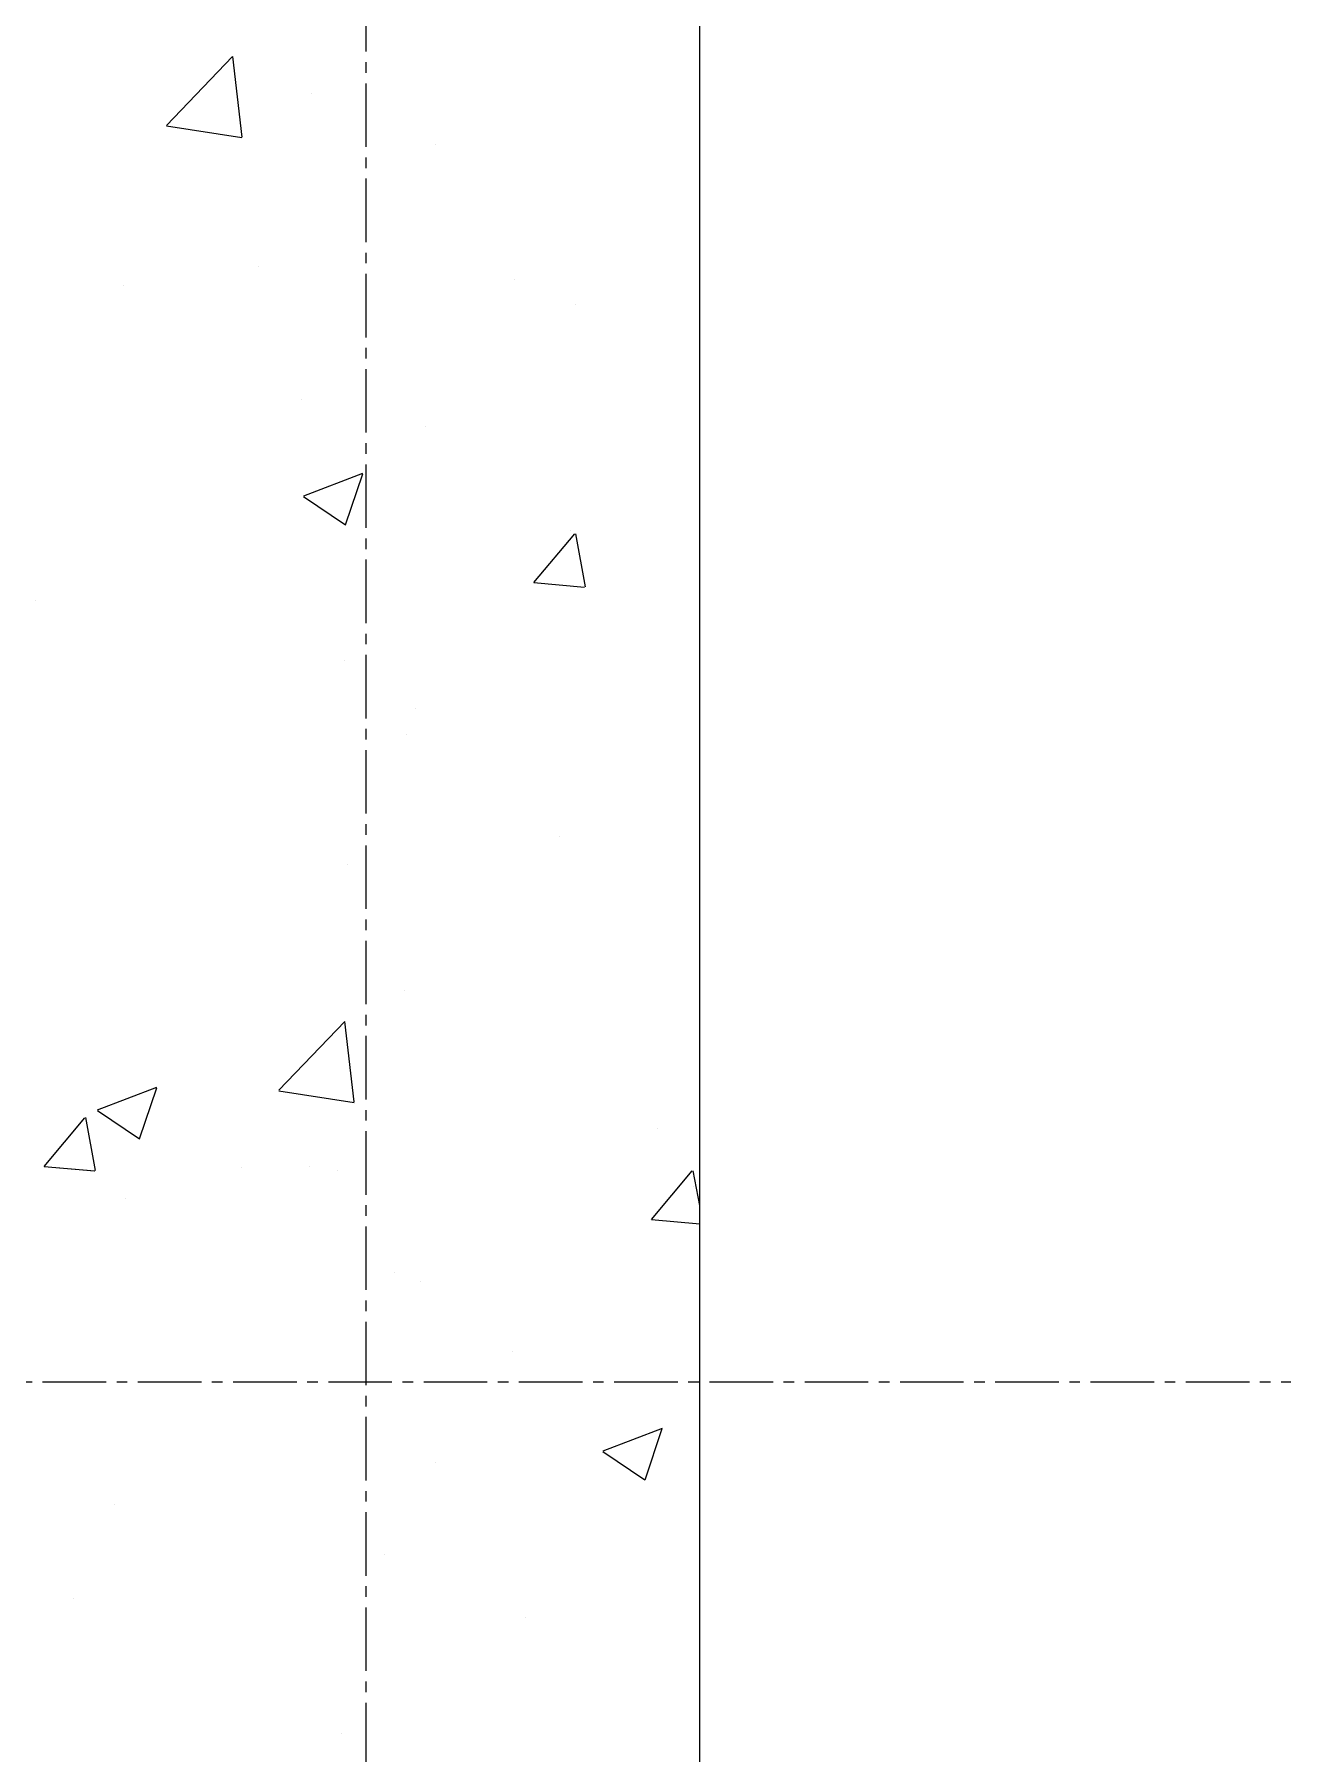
# Model space of a CAD drawing. Header units: millimetres. Extents: x 470010 to 1231400, y -134005 to 421770.
# Drawn here: x 672774 to 673148, y -10523 to -10007 of the extents above; entities that cross this region are included whole.
import ezdxf
from ezdxf.enums import TextEntityAlignment as Align

# ---------------------------------------------------------------- set-up
doc = ezdxf.new("R2010")
doc.units = ezdxf.units.MM
doc.linetypes.add('CENTER2', pattern=[28.575, 19.05, -3.175, 3.175, -3.175])
doc.layers.get('Defpoints').update_dxf_attribs({"color": 140})
doc.layers.add('АР_Делит', color=120, linetype='Continuous', lineweight=0, plot=False)
doc.layers.add('АР_Стены ПЕНОблок', color=52, linetype='Continuous', lineweight=20)
doc.layers.add('АР_Штриховка', color=8, linetype='Continuous', lineweight=0)
doc.layers.add('РД_Оси_100', color=7, linetype='Continuous', lineweight=0, true_color=0x525252)
doc.styles.add('style1', font='ARIALN.TTF')

# ---------------------------------------------------------------- blocks, each defined once
blk = doc.blocks.new('СОШ_2200_АР_ОСИ_М100_28.05.24')
at = {"layer": 'АР_Делит', "color": 251, "linetype": 'CENTER2', "true_color": 0x636466}
blk.add_line((-5954.958, 83200), (47367.08, 83200), dxfattribs=at)
at = {"layer": 'РД_Оси_100', "color": 251, "linetype": 'CENTER2', "true_color": 0x636466}
blk.add_line((0, -6155), (0, 139938.679), dxfattribs=at)
blk = doc.blocks.new('A$C9108343f')
at = {"layer": 'АР_Стены ПЕНОблок', "color": 18, "linetype": 'Continuous', "lineweight": 20, "true_color": 0x000000}
blk.add_line((7254.96, 21355), (7254.96, 97555), dxfattribs=at)
at = {"layer": 'АР_Штриховка', "color": 18, "linetype": 'Continuous', "lineweight": 0, "true_color": 0x000000}
for p, q in [((7095.02, 90331.95), (7114.81, 90352.57)), ((7117.69, 90328.46), (7114.89, 90352.58)), ((7138.61, 90341.41), (7138.61, 90341.41)), ((7095.08, 90331.83), (7117.67, 90328.32)), ((7175.76, 90326.09), (7175.76, 90326.09)), ((7122.68, 90289.55), (7122.68, 90289.55)), ((7082.02, 90283.93), (7082.02, 90283.93)), ((7199.47, 90285.64), (7199.47, 90285.64)), ((7217.61, 90278.2), (7217.61, 90278.2)), ((7135.58, 90249.81), (7135.58, 90249.81)), ((7172.67, 90241.53), (7172.67, 90241.53)), ((7136.18, 90220.79), (7153.97, 90227.62)), ((7148.76, 90212.1), (7153.91, 90227.45)), ((7136.11, 90220.63), (7148.74, 90212.1)), ((7216.28, 90210.49), (7216.28, 90210.49)), ((7205.25, 90194.79), (7217.49, 90209.38)), ((7220.72, 90193.51), (7217.78, 90209.43)), ((7205.25, 90194.78), (7220.43, 90193.45)), ((7055.86, 90189.37), (7055.86, 90189.37)), ((7148.35, 90171.32), (7148.35, 90171.32)), ((7169.59, 90156.98), (7169.59, 90156.98)), ((7167.08, 90149.09), (7167.08, 90149.09)), ((7213.04, 90118.68), (7213.04, 90118.68)), ((7149.46, 90110.3), (7149.46, 90110.3)), ((7166.5, 90072.42), (7166.5, 90072.42)), ((7128.7, 90042.48), (7148.48, 90063.1)), ((7151.37, 90038.99), (7148.56, 90063.11)), ((7074.38, 90036.6), (7092.16, 90043.43)), ((7086.96, 90027.91), (7092.11, 90043.26)), ((7128.76, 90042.36), (7151.35, 90038.85)), ((7058.31, 90019.67), (7070.55, 90034.26)), ((7073.78, 90018.39), (7070.84, 90034.31)), ((7074.31, 90036.44), (7086.94, 90027.92)), ((7242.42, 90031.16), (7242.42, 90031.16)), ((7058.31, 90019.66), (7073.49, 90018.34)), ((7117.62, 90019.29), (7117.62, 90019.29)), ((7137.86, 90019.77), (7137.86, 90019.77)), ((7146.22, 90018.5), (7146.22, 90018.5)), ((7240.49, 90003.73), (7252.74, 90018.32)), ((7254.96, 90007.89), (7253.02, 90018.37)), ((7082.64, 90010.12), (7082.64, 90010.12)), ((7253.21, 90013.57), (7253.21, 90013.57)), ((7240.49, 90003.72), (7254.96, 90002.46)), ((7163.41, 89987.87), (7163.41, 89987.87)), ((7171.17, 89985.18), (7171.17, 89985.18)), ((7198.72, 89964), (7198.72, 89964)), ((7225.99, 89934.34), (7243.78, 89941.16)), ((7238.57, 89925.65), (7243.72, 89941)), ((7225.92, 89934.17), (7238.55, 89925.65)), ((7175.6, 89930.98), (7175.6, 89930.98)), ((7079.4, 89918.31), (7079.4, 89918.31)), ((7160.32, 89903.31), (7160.32, 89903.31)), ((7067.08, 89890.18), (7067.08, 89890.18)), ((7202.68, 89884.46), (7202.68, 89884.46)), ((7147.6, 89849.68), (7147.6, 89849.68))]:
    blk.add_line(p, q, dxfattribs=at)
at = {"layer": 'РД_Оси_100'}
blk.add_blockref('СОШ_2200_АР_ОСИ_М100_28.05.24', (7154.96, 6755), dxfattribs=at)
at = {"layer": 'Defpoints', "color": 18, "true_color": 0x000000, "style": 'style1'}
for p in [(143949.34, 316089.12), (143974.98, 281639.5), (143890.4, 273244.71), (143839.99, 264276.81), (143967.75, 254892.38), (12251.96, 104178.14), (12382.58, 96023.14)]:
    blk.add_attdef('АР-ПОМЕЩЕНИЕ:НАИМЕНОВАНИЕ', text='', height=100, dxfattribs=at).set_placement(p, align=Align.MIDDLE)
at = {"layer": 'Defpoints', "color": 18, "true_color": 0x000000, "style": 'style1', "flags": 8}
for p in [(143951.3, 279099.09), (143848.34, 269251.11), (143875.33, 260094.25), (144049.74, 250824.7), (163419.28, 238153.36), (155897.46, 237965.97), (183037.2, 237965.97), (143342.94, 237876.19)]:
    blk.add_attdef('АР-ПОМЕЩЕНИЕ:НАИМЕНОВАНИЕ', text='', height=100, dxfattribs=at).set_placement(p, align=Align.MIDDLE)

msp = doc.modelspace()

# ---------------------------------------------------------------- linework, layer by layer
at = {"layer": 'АР_Стены ПЕНОблок', "color": 18, "linetype": 'Continuous', "lineweight": 20, "true_color": 0x000000}
msp.add_line((672973.57, -79011.242), (672973.57, -2811.242), dxfattribs=at)
at = {"layer": 'АР_Штриховка', "color": 18, "linetype": 'Continuous', "lineweight": 0, "true_color": 0x000000}
for p, q in [((672813.635, -10034.289), (672833.418, -10013.67)), ((672836.306, -10037.783), (672833.5, -10013.661)), ((672813.695, -10034.417), (672836.285, -10037.92)), ((672854.794, -10145.452), (672872.579, -10138.625)), ((672867.371, -10154.143), (672872.521, -10138.794)), ((672854.72, -10145.615), (672867.355, -10154.137)), ((672923.859, -10171.456), (672936.104, -10156.863)), ((672939.331, -10172.736), (672936.394, -10156.814)), ((672923.859, -10171.461), (672939.041, -10172.789)), ((672847.31, -10323.757), (672867.093, -10303.139)), ((672869.981, -10327.251), (672867.175, -10303.129)), ((672792.992, -10329.64), (672810.777, -10322.814)), ((672805.569, -10338.331), (672810.719, -10322.982)), ((672847.37, -10323.885), (672869.96, -10327.388)), ((672792.918, -10329.803), (672805.553, -10338.325)), ((672776.918, -10346.574), (672789.163, -10331.981)), ((672792.39, -10347.853), (672789.453, -10331.932)), ((672776.918, -10346.579), (672792.1, -10347.907)), ((672959.103, -10362.513), (672971.348, -10347.92)), ((672973.57, -10358.35), (672971.637, -10347.871)), ((672959.102, -10362.518), (672973.57, -10363.783)), ((672944.606, -10431.906), (672962.391, -10425.079)), ((672957.183, -10440.596), (672962.333, -10425.247)), ((672944.532, -10432.069), (672957.167, -10440.591))]:
    msp.add_line(p, q, dxfattribs=at)

# ---------------------------------------------------------------- block references
msp.add_blockref('A$C9108343f', (665718.612, -100366.242))
at = {"layer": 'РД_Оси_100'}
msp.add_blockref('СОШ_2200_АР_ОСИ_М100_28.05.24', (672873.57, -93611.242), dxfattribs=at)

doc.saveas('drawing.dxf')
